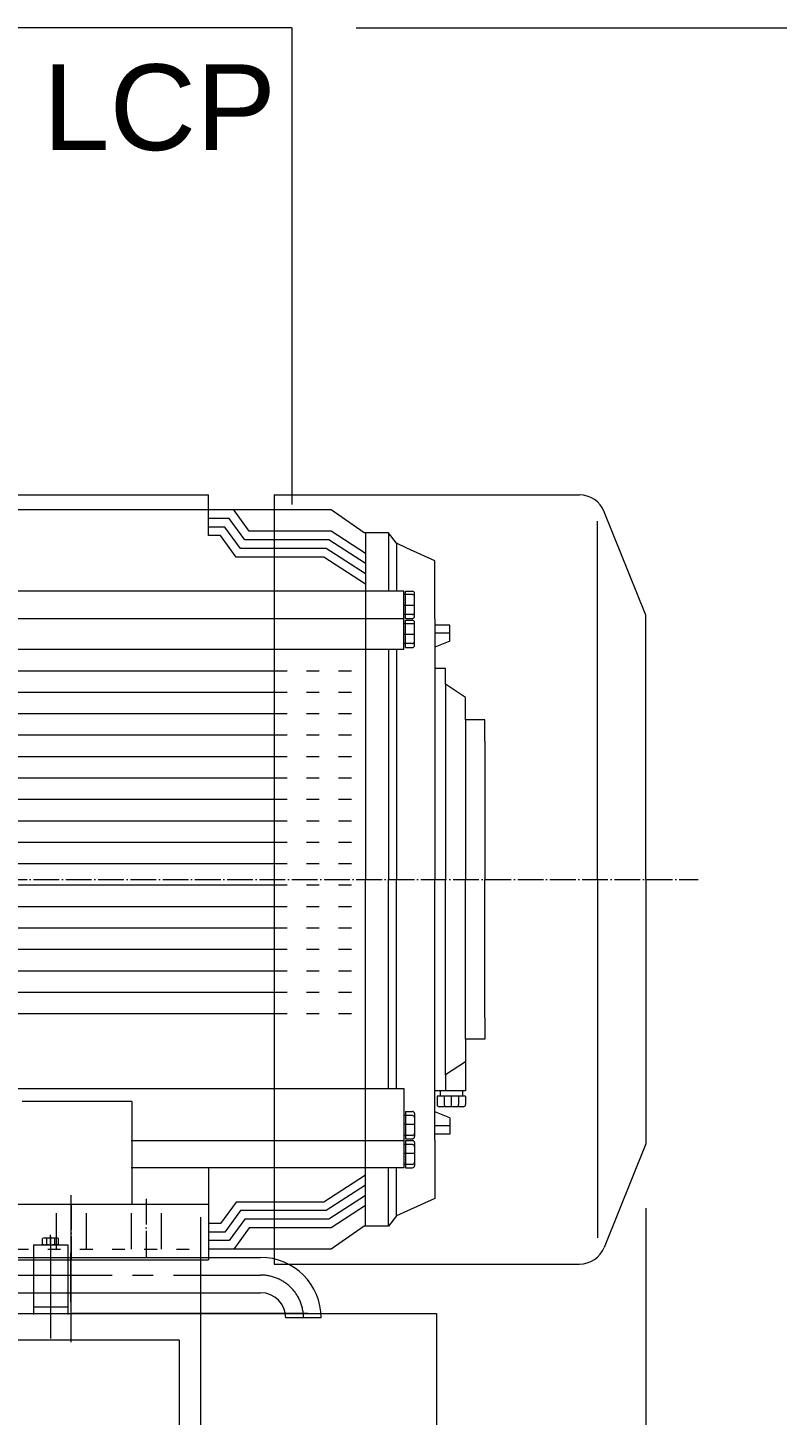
# Model space of a CAD drawing. Header units: inches. Extents: x 0 to 22015, y 0 to 16774.
# Drawn here: x 19849 to 20548, y 8940 to 10235 of the extents above; entities that cross this region are included whole.
import ezdxf

# ---------------------------------------------------------------- set-up
doc = ezdxf.new("R2010")
doc.units = ezdxf.units.IN
doc.header["$MEASUREMENT"] = 0
for name, pattern in [('ACAD_ISO03W100', [30, 12, -18]), ('ACAD_ISO04W100', [30, 24, -3, 0, -3]), ('CENTER', [50.8, 31.75, -6.35, 6.35, -6.35])]:
    doc.linetypes.add(name, pattern=pattern)
doc.layers.get('Defpoints').update_dxf_attribs({"lineweight": 5})
for name, color, linetype, lineweight in [('06___ANNOTATIONS', 7, 'Continuous', 5), ('CAXA0', 7, 'Continuous', 5), ('CAXA1', 5, 'CENTER', 5), ('图层1', 1, 'ACAD_ISO04W100', 5)]:
    doc.layers.add(name, color=color, linetype=linetype, lineweight=lineweight)
doc.styles.add('Roman', font='arial.ttf')
doc.styles.get("Standard").update_dxf_attribs({"font": 'arial.ttf'})
doc.dimstyles.new('ISO-25', dxfattribs={"dimscale": 30, "dimtxt": 1.5, "dimasz": 1.5, "dimexe": 2, "dimexo": 2, "dimtad": 1, "dimtih": 1, "dimtoh": 1, "dimdec": 1, "dimlfac": 0.03937, "dimdsep": 46, "dimtxsty": 'Standard', "dimcen": 2.5, "dimclrd": 7, "dimclre": 7, "dimclrt": 7, "dimadec": 0, "dimazin": 0, "dimtfac": 1, "dimtdec": 1, "dimtmove": 0, "dimatfit": 3, "dimfxl": 1, "dimlwd": 5, "dimlwe": 5, "dimarcsym": 0})

# ---------------------------------------------------------------- blocks, each defined once
blk = doc.blocks.new('*D43')
at = {"color": 7, "linetype": 'Continuous', "lineweight": 5, "transparency": 16777216}
for p, q in [((20155.3, 10235.3), (20854.2, 10235.3)), ((20794.2, 10190.3), (20794.2, 9677.2)), ((20794.2, 8605.3), (20794.2, 9471.2)), ((20565.4, 8560.3), (20854.2, 8560.3))]:
    blk.add_line(p, q, dxfattribs=at)
at = {"color": 7, "transparency": 16777216}
for points in [[(20786.7, 10190.3), (20801.7, 10190.3), (20794.2, 10235.3)], [(20786.7, 8605.3), (20801.7, 8605.3), (20794.2, 8560.3)]]:
    blk.add_solid(points, dxfattribs=at)
at = {"layer": 'Defpoints', "color": 0, "transparency": 16777216}
for p in [(20095.3, 10235.3), (20794.2, 10235.3), (20505.4, 8560.3)]:
    blk.add_point(p, dxfattribs=at)
at = {"color": 7, "lineweight": 5, "transparency": 16777216, "insert": (20794.2, 9574.2), "char_height": 165, "attachment_point": 5, "style": 'Roman'}
blk.add_mtext('65.9', dxfattribs=at)
blk = doc.blocks.new('*D34')
at = {"color": 7, "linetype": 'Continuous', "lineweight": 5, "transparency": 16777216}
for p, q in [((20425.4, 9133.5), (20425.4, 7968.2)), ((16109.4, 8930.3), (16109.4, 7968.2)), ((16154.4, 8028.2), (20380.4, 8028.2))]:
    blk.add_line(p, q, dxfattribs=at)
at = {"color": 7, "transparency": 16777216}
for points in [[(16154.4, 8035.7), (16154.4, 8020.7), (16109.4, 8028.2)], [(20380.4, 8035.7), (20380.4, 8020.7), (20425.4, 8028.2)]]:
    blk.add_solid(points, dxfattribs=at)
at = {"layer": 'Defpoints', "color": 0, "transparency": 16777216}
for p in [(20425.4, 9193.5), (16109.4, 8990.3), (20425.4, 8028.2)]:
    blk.add_point(p, dxfattribs=at)
at = {"color": 7, "lineweight": 5, "transparency": 16777216, "insert": (18189.8, 8129.4), "char_height": 165, "attachment_point": 5, "style": 'Roman'}
blk.add_mtext('B', dxfattribs=at)

msp = doc.modelspace()

# ---------------------------------------------------------------- linework, layer by layer
at = {"layer": 'CAXA0', "color": 7, "linetype": 'Continuous', "lineweight": 5}
for p, q in [((20095.29, 10235.25), (19295.29, 10235.25)), ((20095.29, 10235.25), (20095.29, 9790.25)), ((20010.29, 9125.26), (20010.29, 8580.26)), ((19862.79, 9099.96), (19862.79, 9105.15)), ((19864.66, 9105.75), (19875.92, 9105.75)), ((19866.54, 9105.15), (19866.54, 9099.96)), ((19874.05, 9105.15), (19874.05, 9099.96)), ((19877.8, 9099.96), (19877.8, 9105.15)), ((19854.29, 9099.35), (19886.29, 9099.35)), ((19854.29, 9099.35), (19854.29, 9034.36)), ((19864.66, 9099.35), (19875.92, 9099.35)), ((19886.29, 9099.35), (19886.29, 9034.36)), ((18950.32, 9087.76), (20066.23, 9087.58)), ((19219.28, 9085.25), (20010.28, 9085.25)), ((18950.32, 9054.76), (20066.23, 9054.58)), ((19854.29, 9041.35), (19886.29, 9041.35)), ((18610.8, 9035.26), (20010.29, 9035.26)), ((18905.28, 9035.26), (20230.28, 9035.26)), ((20110.28, 9035.26), (19890.29, 9035.26)), ((20122.73, 9031.08), (20089.73, 9031.08)), ((20230.28, 9035.26), (20230.28, 8587.74)), ((19990.29, 9010.26), (18310.28, 9010.26)), ((19990.29, 9010.26), (19990.29, 8580.26))]:
    msp.add_line(p, q, dxfattribs=at)
for centre, radius, start, end in [((19864.66, 9102.53), 3.23, 54.42999, 125.57001), ((19870.29, 9093.75), 12, 71.77609, 108.22391), ((19875.92, 9102.53), 3.23, 54.42999, 125.57001), ((19864.66, 9102.58), 3.23, 234.42999, 305.57001), ((19870.29, 9111.35), 12, 251.77609, 288.22391), ((19875.92, 9102.58), 3.23, 234.42999, 305.57001), ((20066.23, 9031.08), 56.5, 0, 90), ((20066.23, 9031.08), 23.5, 0, 90)]:
    msp.add_arc(centre, radius, start, end, dxfattribs=at)
at = {"layer": 'CAXA1', "linetype": 'CENTER', "lineweight": 5, "ltscale": 3}
for p, q in [((19889.28, 9145.79), (19889.28, 9045.25)), ((19889.28, 9137.03), (19889.28, 9045.25)), ((19870.29, 9098.75), (19870.29, 9108.75)), ((19870.29, 9107.16), (19870.29, 9009.36)), ((19889.28, 9045.94), (19889.28, 9091.42)), ((19889.28, 9080.26), (19889.28, 9008.37)), ((18765.74, 9071.25), (20066.23, 9071.08))]:
    msp.add_line(p, q, dxfattribs=at)
msp.add_arc((20066.23, 9031.08), 40, 0, 90, dxfattribs=at)
at = {"layer": '图层1', "color": 7, "linetype": 'ByBlock', "lineweight": 5}
for p, q in [((19681.31, 9799.26), (20017.67, 9799.26)), ((20017.67, 9761.26), (20017.67, 9799.26)), ((20078.96, 9799.54), (20078.96, 9081.26)), ((20078.96, 9799.26), (20363.49, 9799.26)), ((20017.67, 9785.26), (19227.73, 9785.26)), ((20041.11, 9785.26), (20017.67, 9785.26)), ((20037.02, 9777.26), (20017.67, 9777.26)), ((20051.47, 9757.26), (20037.02, 9777.26)), ((20132.1, 9785.26), (20041.11, 9785.26)), ((20055.56, 9765.26), (20041.11, 9785.26)), ((20132.1, 9785.26), (20083.13, 9785.26)), ((20162.88, 9763.78), (20132.1, 9785.26)), ((20162.88, 9763.78), (20132.1, 9785.26)), ((20425.4, 9686.99), (20386.7, 9783.56)), ((20032.93, 9769.26), (20017.67, 9769.26)), ((20047.38, 9749.26), (20032.93, 9769.26)), ((20132.1, 9765.26), (20055.56, 9765.26)), ((20164.1, 9744.61), (20132.1, 9765.26)), ((20380.4, 9440.26), (20380.4, 9774.71)), ((20028.84, 9761.26), (20017.67, 9761.26)), ((20043.29, 9741.26), (20028.84, 9761.26)), ((20129.74, 9757.26), (20051.47, 9757.26)), ((20164.1, 9735.09), (20129.74, 9757.26)), ((20185.32, 9763.78), (20162.88, 9763.78)), ((20164.1, 9763.78), (20164.1, 9440.26)), ((20192.87, 9754.05), (20185.32, 9763.78)), ((20185.32, 9763.78), (20185.32, 9709.31)), ((20202.59, 9749.65), (20192.87, 9754.05)), ((20192.87, 9754.05), (20192.87, 9709.31)), ((20125.02, 9741.26), (20043.29, 9741.26)), ((20127.38, 9749.26), (20047.38, 9749.26)), ((20164.1, 9716.05), (20125.02, 9741.26)), ((20164.1, 9725.55), (20127.38, 9749.26)), ((20228.62, 9737.84), (20202.59, 9749.65)), ((20228.62, 9722.29), (20228.62, 9737.84)), ((20228.62, 9703.57), (20228.62, 9722.29)), ((20199.87, 9709.31), (19150.94, 9709.31)), ((20207.81, 9706.14), (20199.86, 9706.14)), ((20199.87, 9655.19), (20199.87, 9709.31)), ((20201.46, 9709.31), (20207.81, 9709.31)), ((20201.46, 9683.82), (20201.46, 9709.31)), ((20209.81, 9685.82), (20209.81, 9707.31)), ((20228.62, 9683.62), (20228.62, 9703.57)), ((20209.81, 9695.95), (20199.86, 9695.95)), ((20207.81, 9687.58), (20199.86, 9687.58)), ((20425.4, 9440.26), (20425.4, 9686.99)), ((19150.94, 9683.82), (20199.87, 9683.82)), ((20207.81, 9679.05), (20199.86, 9679.05)), ((20201.46, 9683.82), (20207.81, 9683.82)), ((20201.46, 9682.22), (20207.81, 9682.22)), ((20201.46, 9656.72), (20201.46, 9682.22)), ((20209.81, 9658.72), (20209.81, 9680.22)), ((20228.62, 9683.62), (20228.62, 9440.26)), ((20242.73, 9677.76), (20228.62, 9677.76)), ((20242.73, 9662.68), (20242.73, 9677.76)), ((20209.81, 9668.86), (20199.86, 9668.86)), ((20242.73, 9670.22), (20228.62, 9670.22)), ((20242.73, 9662.68), (20228.62, 9657.15)), ((19150.94, 9655.19), (20199.87, 9655.19)), ((20185.32, 9655.19), (20185.32, 9440.26)), ((20192.87, 9655.19), (20192.87, 9440.26)), ((20207.81, 9660.49), (20199.86, 9660.49)), ((20201.46, 9656.72), (20207.81, 9656.72)), ((19186.71, 9635.19), (20078.96, 9635.19)), ((20238.62, 9637.36), (20228.62, 9637.36)), ((20238.62, 9622.67), (20238.62, 9637.36)), ((20257.4, 9610.29), (20238.62, 9622.67)), ((20238.62, 9622.67), (20238.62, 9440.26)), ((19186.71, 9615.19), (20078.96, 9615.19)), ((20257.4, 9589.21), (20257.4, 9610.29)), ((19186.71, 9595.19), (20078.96, 9595.19)), ((20260.4, 9589.21), (20257.4, 9589.21)), ((20257.4, 9589.21), (20257.4, 9440.26)), ((20275.4, 9589.21), (20260.4, 9589.21)), ((20275.4, 9569.28), (20275.4, 9589.21)), ((19186.71, 9575.19), (20078.96, 9575.19)), ((20275.4, 9569.28), (20275.4, 9440.26)), ((19186.71, 9555.19), (20078.96, 9555.19)), ((19186.71, 9535.19), (20078.96, 9535.19)), ((19186.71, 9515.19), (20078.96, 9515.19)), ((19186.71, 9495.19), (20078.96, 9495.19)), ((19186.71, 9475.19), (20078.96, 9475.19)), ((19186.71, 9455.19), (20078.96, 9455.19)), ((19186.71, 9435.19), (20078.96, 9435.19)), ((20164.1, 9116.73), (20164.1, 9440.26)), ((20185.32, 9245.32), (20185.32, 9440.26)), ((20192.87, 9245.32), (20192.87, 9440.26)), ((20228.62, 9196.9), (20228.62, 9440.26)), ((20238.62, 9257.85), (20238.62, 9440.26)), ((20257.4, 9291.3), (20257.4, 9440.26)), ((20275.4, 9311.23), (20275.4, 9440.26)), ((20380.4, 9440.26), (20380.4, 9105.8)), ((20425.4, 9440.26), (20425.4, 9193.53)), ((19186.71, 9415.19), (20078.96, 9415.19)), ((19186.71, 9395.19), (20078.96, 9395.19)), ((19186.71, 9375.19), (20078.96, 9375.19)), ((19186.71, 9355.19), (20078.96, 9355.19)), ((19186.71, 9335.19), (20078.96, 9335.19)), ((19186.71, 9315.19), (20078.96, 9315.19)), ((20275.4, 9311.23), (20275.4, 9291.3)), ((20257.4, 9291.3), (20257.4, 9270.23)), ((20260.4, 9291.3), (20257.4, 9291.3)), ((20275.4, 9291.3), (20260.4, 9291.3)), ((20257.4, 9270.23), (20238.62, 9257.85)), ((20257.4, 9270.23), (20257.4, 9243.16)), ((20238.62, 9257.85), (20238.62, 9243.16)), ((19150.94, 9245.32), (20199.87, 9245.32)), ((20199.87, 9245.32), (20199.87, 9171.2)), ((20238.62, 9243.16), (20228.62, 9243.16)), ((20238.62, 9238.16), (20230.81, 9238.16)), ((20230.81, 9238.16), (20230.81, 9230.16)), ((20233.78, 9243.16), (20233.78, 9238.16)), ((20237.4, 9238.16), (20237.4, 9230.16)), ((20257.4, 9243.16), (20238.62, 9243.16)), ((20257.4, 9238.16), (20238.62, 9238.16)), ((20244.06, 9238.16), (20244.06, 9228.16)), ((20250.81, 9238.16), (20250.81, 9230.16)), ((20254.43, 9243.16), (20254.43, 9238.16)), ((20257.4, 9238.16), (20257.4, 9230.16)), ((19946.13, 9233.04), (19843.78, 9233.04)), ((19946.13, 9233.04), (19946.13, 9137.26)), ((20201.46, 9223.79), (20207.81, 9223.79)), ((20201.46, 9223.79), (20201.46, 9198.29)), ((20209.81, 9221.79), (20209.81, 9200.29)), ((20242.73, 9217.84), (20228.62, 9223.36)), ((20255.4, 9228.16), (20232.81, 9228.16)), ((20207.81, 9220.02), (20199.86, 9220.02)), ((20209.81, 9211.66), (20199.86, 9211.66)), ((20242.73, 9210.29), (20228.62, 9210.29)), ((20242.73, 9217.84), (20242.73, 9202.75)), ((19945.4, 9196.7), (20199.87, 9196.7)), ((20207.81, 9201.47), (20199.86, 9201.47)), ((20201.46, 9198.29), (20207.81, 9198.29)), ((20201.46, 9196.7), (20207.81, 9196.7)), ((20201.46, 9196.7), (20201.46, 9171.2)), ((20209.81, 9194.7), (20209.81, 9173.2)), ((20242.73, 9202.75), (20228.62, 9202.75)), ((20228.62, 9196.9), (20228.62, 9176.95)), ((20207.81, 9192.93), (20199.86, 9192.93)), ((20209.81, 9184.57), (20199.86, 9184.57)), ((20425.4, 9193.53), (20386.7, 9096.96)), ((20199.87, 9171.2), (19945.4, 9171.2)), ((20017.67, 9171.2), (20017.67, 9085.26)), ((20185.32, 9116.73), (20185.32, 9171.2)), ((20192.87, 9126.46), (20192.87, 9171.2)), ((20207.81, 9174.38), (20199.86, 9174.38)), ((20201.46, 9171.2), (20207.81, 9171.2)), ((20228.62, 9176.95), (20228.62, 9142.68)), ((20164.1, 9164.47), (20125.02, 9139.26)), ((20164.1, 9154.96), (20127.38, 9131.26)), ((20164.1, 9145.43), (20129.74, 9123.26)), ((20228.62, 9142.68), (20202.59, 9130.87)), ((19759.8, 9137.26), (20017.67, 9137.26)), ((20043.29, 9139.26), (20028.84, 9119.26)), ((20047.38, 9131.26), (20032.93, 9111.26)), ((20125.02, 9139.26), (20043.29, 9139.26)), ((20127.38, 9131.26), (20047.38, 9131.26)), ((20164.1, 9135.91), (20132.1, 9115.26)), ((20202.59, 9130.87), (20192.87, 9126.46)), ((19875.4, 9128.87), (19875.4, 9095.26)), ((19903.4, 9128.87), (19903.4, 9095.26)), ((19945.4, 9128.87), (19945.4, 9095.26)), ((19973.4, 9128.87), (19973.4, 9095.26)), ((20028.84, 9119.26), (20017.67, 9119.26)), ((20051.47, 9123.26), (20037.02, 9103.26)), ((20129.74, 9123.26), (20051.47, 9123.26)), ((20192.87, 9126.46), (20185.32, 9116.73)), ((20032.93, 9111.26), (20017.67, 9111.26)), ((20055.56, 9115.26), (20041.11, 9095.26)), ((20132.1, 9115.26), (20055.56, 9115.26)), ((20162.88, 9116.73), (20132.1, 9095.26)), ((20185.32, 9116.73), (20162.88, 9116.73)), ((20037.02, 9103.26), (20017.67, 9103.26)), ((20041.11, 9095.26), (20017.67, 9095.26)), ((20132.1, 9095.26), (20041.11, 9095.26)), ((19759.8, 9085.26), (20017.67, 9085.26)), ((20078.96, 9081.26), (20363.49, 9081.26))]:
    msp.add_line(p, q, dxfattribs=at)
at = {"layer": '图层1', "color": 7, "linetype": 'ACAD_ISO03W100', "lineweight": 5}
for p, q in [((20078.96, 9635.19), (20164.1, 9635.19)), ((20078.96, 9615.19), (20164.1, 9615.19)), ((20078.96, 9595.19), (20164.1, 9595.19)), ((20078.96, 9575.19), (20164.1, 9575.19)), ((20078.96, 9555.19), (20164.1, 9555.19)), ((20078.96, 9535.19), (20164.1, 9535.19)), ((20078.96, 9515.19), (20164.1, 9515.19)), ((20078.96, 9495.19), (20164.1, 9495.19)), ((20078.96, 9475.19), (20164.1, 9475.19)), ((20078.96, 9455.19), (20164.1, 9455.19)), ((20078.96, 9435.19), (20164.1, 9435.19)), ((20078.96, 9415.19), (20164.1, 9415.19)), ((20078.96, 9395.19), (20164.1, 9395.19)), ((20078.96, 9375.19), (20164.1, 9375.19)), ((20078.96, 9355.19), (20164.1, 9355.19)), ((20078.96, 9335.19), (20164.1, 9335.19)), ((20078.96, 9315.19), (20164.1, 9315.19)), ((19267.67, 9095.26), (20017.67, 9095.26))]:
    msp.add_line(p, q, dxfattribs=at)
at = {"layer": '图层1', "color": 7, "lineweight": 5}
for p, q in [((18921.37, 9440.26), (20474.14, 9440.26)), ((19889.4, 9137.26), (19889.4, 9085.26)), ((19959.4, 9142.33), (19959.4, 9085.26))]:
    msp.add_line(p, q, dxfattribs=at)
at = {"layer": '图层1', "color": 7, "linetype": 'ByBlock', "lineweight": 5}
for centre, radius, start, end in [((20363.49, 9774.26), 25, 21.84219, 90), ((20207.81, 9707.31), 2, 0, 90), ((20207.81, 9704.14), 2, 0, 90), ((20207.81, 9689.58), 2, 270, 0), ((20207.81, 9685.82), 2, 270, 0), ((20207.81, 9680.22), 2, 0, 90), ((20207.81, 9677.05), 2, 0, 90), ((20207.81, 9662.49), 2, 270, 0), ((20207.81, 9658.72), 2, 270, 0), ((20207.81, 9221.79), 2, 0, 90), ((20232.81, 9230.16), 2, 180, 270), ((20239.4, 9230.16), 2, 180, 270), ((20248.81, 9230.16), 2, 270, 0), ((20255.4, 9230.16), 2, 270, 0), ((20207.81, 9218.02), 2, 0, 90), ((20207.81, 9203.47), 2, 270, 0), ((20207.81, 9200.29), 2, 270, 0), ((20207.81, 9194.7), 2, 0, 90), ((20207.81, 9190.93), 2, 0, 90), ((20207.81, 9176.38), 2, 270, 0), ((20207.81, 9173.2), 2, 270, 0), ((20363.49, 9106.26), 25, 270, 338.15781)]:
    msp.add_arc(centre, radius, start, end, dxfattribs=at)

# ---------------------------------------------------------------- texts
at = {"layer": '06___ANNOTATIONS', "color": 7, "linetype": 'Continuous', "lineweight": 5, "insert": (19863.14, 10160.5), "char_height": 80, "width": 4297.3632, "attachment_point": 4, "style": 'Roman'}
msp.add_mtext('LCP', dxfattribs=at)

# ---------------------------------------------------------------- dimensions: what is measured, and where the dimension line sits
at = {"color": 7, "lineweight": 5}
dim = msp.add_linear_dim(base=(20794.2, 10235.25), p1=(20505.39, 8560.25), p2=(20095.29, 10235.25), angle=90, dimstyle='ISO-25', override={"dimtxt": 5.5, "dimpost": '\\X', "dimtxsty": 'Roman', "dimtmove": 1}, dxfattribs=at)
dim.commit()
dim.dimension.update_dxf_attribs({"geometry": '*D43', "text_midpoint": (20794.2, 9574.17), "dimtype": 160})
dim = msp.add_linear_dim(base=(20425.4, 8028.15), p1=(16109.37, 8990.25), p2=(20425.4, 9193.53), text='B', dimstyle='ISO-25', override={"dimtxt": 5.5, "dimpost": '\\X', "dimtxsty": 'Roman', "dimtmove": 1}, dxfattribs=at)
dim.commit()
dim.dimension.update_dxf_attribs({"geometry": '*D34', "text_midpoint": (18189.75, 8028.15), "dimtype": 160})

doc.saveas('drawing.dxf')
